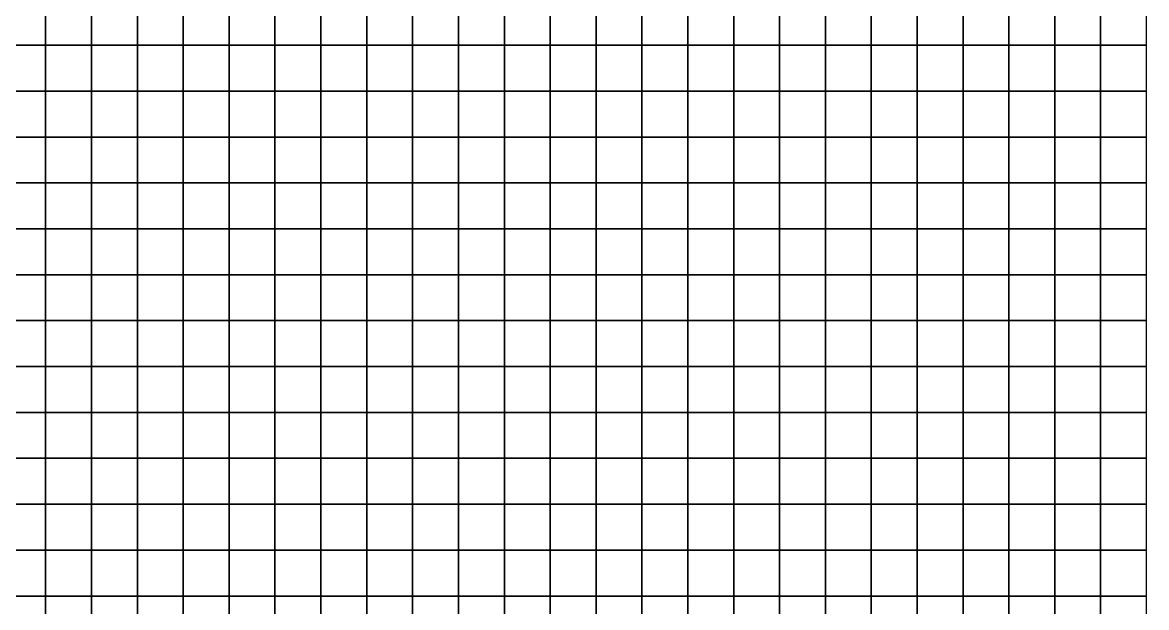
# Model space of a CAD drawing. Extents: x -32000 to 32000, y -32000 to 32000.
# Drawn here: x 16317 to 32000, y 8160 to 16317 of the extents above; entities that cross this region are included whole.
import ezdxf

# ---------------------------------------------------------------- set-up
doc = ezdxf.new("R2010")
doc.units = 0

msp = doc.modelspace()

# ---------------------------------------------------------------- linework, layer by layer
at = {"color": 1}
for points in [[(16000, 16000, 2378.446), (16640, 16000, 2381.646), (16640, 16640, 2380.3206), (16000, 16640, 2377.1206)], [(16640, 16000, 2381.646), (17280, 16000, 2384.8459), (17280, 16640, 2383.5205), (16640, 16640, 2380.3206)], [(17280, 16000, 2384.8459), (17920, 16000, 2388.0459), (17920, 16640, 2386.7205), (17280, 16640, 2383.5205)], [(17920, 16000, 2388.0459), (18559.9961, 16000, 2391.2458), (18559.9961, 16640, 2389.9204), (17920, 16640, 2386.7205)], [(18559.9961, 16000, 2391.2458), (19199.9961, 16000, 2394.4458), (19199.9961, 16640, 2393.1204), (18559.9961, 16640, 2389.9204)], [(19199.9961, 16000, 2394.4458), (19840, 16000, 2397.6458), (19840, 16640, 2420.9236), (19199.9961, 16640, 2393.1204)], [(19840, 16000, 2397.6458), (20480, 16000, 2400.8457), (20480, 16640, 2476.6631), (19840, 16640, 2420.9236)], [(20480, 16000, 2400.8457), (21120, 16000, 2404.0457), (21120, 16640, 2545.2666), (20480, 16640, 2476.6631)], [(21120, 16000, 2404.0457), (21760, 16000, 2407.2456), (21760, 16640, 2613.1587), (21120, 16640, 2545.2666)], [(21760, 16000, 2407.2456), (22399.9961, 16000, 2434.5859), (22399.9961, 16640, 2750.4939), (21760, 16640, 2613.1587)], [(22399.9961, 16000, 2434.5859), (23039.9961, 16000, 2687.6782), (23039.9961, 16640, 3021.8179), (22399.9961, 16640, 2750.4939)], [(23039.9961, 16000, 2687.6782), (23680, 16000, 3068.4719), (23680, 16640, 3250.2461), (23039.9961, 16640, 3021.8179)], [(23680, 16000, 3068.4719), (24320, 16000, 3304.8416), (24320, 16640, 3301.6875), (23680, 16640, 3250.2461)], [(24320, 16000, 3304.8416), (24960, 16000, 3443.811), (24960, 16640, 3372.2129), (24320, 16640, 3301.6875)], [(24960, 16000, 3443.811), (25600, 16000, 3548.001), (25600, 16640, 3451.5754), (24960, 16640, 3372.2129)], [(25600, 16000, 3548.001), (26239.9961, 16000, 3731.1138), (26239.9961, 16640, 3552.2217), (25600, 16640, 3451.5754)], [(26239.9961, 16000, 3731.1138), (26879.9961, 16000, 3784.5237), (26879.9961, 16640, 3549.1821), (26239.9961, 16640, 3552.2217)], [(26879.9961, 16000, 3784.5237), (27520, 16000, 3688.2197), (27520, 16640, 3421.854), (26879.9961, 16640, 3549.1821)], [(27520, 16000, 3688.2197), (28160, 16000, 3911.0183), (28160, 16640, 3596.3923), (27520, 16640, 3421.854)], [(28160, 16000, 3911.0183), (28800, 16000, 4249.1865), (28800, 16640, 3976.9736), (28160, 16640, 3596.3923)], [(28800, 16000, 4249.1865), (29440, 16000, 4440.0957), (29440, 16640, 4312.7393), (28800, 16640, 3976.9736)], [(29440, 16000, 4440.0957), (30079.9961, 16000, 4680.8843), (30079.9961, 16640, 4726.2456), (29440, 16640, 4312.7393)], [(30079.9961, 16000, 4680.8843), (30719.9961, 16000, 4859.1807), (30719.9961, 16640, 5160.0454), (30079.9961, 16640, 4726.2456)], [(30719.9961, 16000, 4859.1807), (31359.9961, 16000, 4778.2349), (31359.9961, 16640, 5326.8599), (30719.9961, 16640, 5160.0454)], [(31359.9961, 16000, 4778.2349), (32000, 16000), (32000, 16640), (31359.9961, 16640, 5326.8599)], [(16000, 15360, 2379.7715), (16640, 15360, 2382.9714), (16640, 16000, 2381.646), (16000, 16000, 2378.446)], [(16640, 15360, 2382.9714), (17280, 15360, 2386.1714), (17280, 16000, 2384.8459), (16640, 16000, 2381.646)], [(17280, 15360, 2386.1714), (17920, 15360, 2389.3713), (17920, 16000, 2388.0459), (17280, 16000, 2384.8459)], [(17920, 15360, 2389.3713), (18559.9961, 15360, 2392.5713), (18559.9961, 16000, 2391.2458), (17920, 16000, 2388.0459)], [(18559.9961, 15360, 2392.5713), (19199.9961, 15360, 2395.7712), (19199.9961, 16000, 2394.4458), (18559.9961, 16000, 2391.2458)], [(19199.9961, 15360, 2395.7712), (19840, 15360, 2398.9712), (19840, 16000, 2397.6458), (19199.9961, 16000, 2394.4458)], [(19840, 15360, 2398.9712), (20480, 15360, 2402.1711), (20480, 16000, 2400.8457), (19840, 16000, 2397.6458)], [(20480, 15360, 2402.1711), (21120, 15360, 2405.3711), (21120, 16000, 2404.0457), (20480, 16000, 2400.8457)], [(21120, 15360, 2405.3711), (21760, 15360, 2408.571), (21760, 16000, 2407.2456), (21120, 16000, 2404.0457)], [(21760, 15360, 2408.571), (22399.9961, 15360, 2411.771), (22399.9961, 16000, 2434.5859), (21760, 16000, 2407.2456)], [(22399.9961, 15360, 2411.771), (23039.9961, 15360, 2594.5962), (23039.9961, 16000, 2687.6782), (22399.9961, 16000, 2434.5859)], [(23039.9961, 15360, 2594.5962), (23680, 15360, 3031.2651), (23680, 16000, 3068.4719), (23039.9961, 16000, 2687.6782)], [(23680, 15360, 3031.2651), (24320, 15360, 3357.2209), (24320, 16000, 3304.8416), (23680, 16000, 3068.4719)], [(24320, 15360, 3357.2209), (24960, 15360, 3491.4661), (24960, 16000, 3443.811), (24320, 16000, 3304.8416)], [(24960, 15360, 3491.4661), (25600, 15360, 3594.8196), (25600, 16000, 3548.001), (24960, 16000, 3443.811)], [(25600, 15360, 3594.8196), (26239.9961, 15360, 3761.5256), (26239.9961, 16000, 3731.1138), (25600, 16000, 3548.001)], [(26239.9961, 15360, 3761.5256), (26879.9961, 15360, 3848.3494), (26879.9961, 16000, 3784.5237), (26239.9961, 16000, 3731.1138)], [(26879.9961, 15360, 3848.3494), (27520, 15360, 3766.2625), (27520, 16000, 3688.2197), (26879.9961, 16000, 3784.5237)], [(27520, 15360, 3766.2625), (28160, 15360, 3830.8303), (28160, 16000, 3911.0183), (27520, 16000, 3688.2197)], [(28160, 15360, 3830.8303), (28800, 15360, 4013.1931), (28800, 16000, 4249.1865), (28160, 16000, 3911.0183)], [(28800, 15360, 4013.1931), (29440, 15360, 4111.9688), (29440, 16000, 4440.0957), (28800, 16000, 4249.1865)], [(29440, 15360, 4111.9688), (30079.9961, 15360, 4279.9487), (30079.9961, 16000, 4680.8843), (29440, 16000, 4440.0957)], [(30079.9961, 15360, 4279.9487), (30719.9961, 15360, 4478.8159), (30719.9961, 16000, 4859.1807), (30079.9961, 16000, 4680.8843)], [(30719.9961, 15360, 4478.8159), (31359.9961, 15360, 4361.4092), (31359.9961, 16000, 4778.2349), (30719.9961, 16000, 4859.1807)], [(31359.9961, 15360, 4361.4092), (32000, 15360), (32000, 16000), (31359.9961, 16000, 4778.2349)], [(16000, 14719.9961, 2381.0969), (16640, 14719.9961, 2384.2969), (16640, 15360, 2382.9714), (16000, 15360, 2379.7715)], [(16640, 14719.9961, 2384.2969), (17280, 14719.9961, 2387.4968), (17280, 15360, 2386.1714), (16640, 15360, 2382.9714)], [(17280, 14719.9961, 2387.4968), (17920, 14719.9961, 2390.6968), (17920, 15360, 2389.3713), (17280, 15360, 2386.1714)], [(17920, 14719.9961, 2390.6968), (18559.9961, 14719.9961, 2393.8967), (18559.9961, 15360, 2392.5713), (17920, 15360, 2389.3713)], [(18559.9961, 14719.9961, 2393.8967), (19199.9961, 14719.9961, 2397.0967), (19199.9961, 15360, 2395.7712), (18559.9961, 15360, 2392.5713)], [(19199.9961, 14719.9961, 2397.0967), (19840, 14719.9961, 2400.2966), (19840, 15360, 2398.9712), (19199.9961, 15360, 2395.7712)], [(19840, 14719.9961, 2400.2966), (20480, 14719.9961, 2403.4966), (20480, 15360, 2402.1711), (19840, 15360, 2398.9712)], [(20480, 14719.9961, 2403.4966), (21120, 14719.9961, 2406.6965), (21120, 15360, 2405.3711), (20480, 15360, 2402.1711)], [(21120, 14719.9961, 2406.6965), (21760, 14719.9961, 2409.8965), (21760, 15360, 2408.571), (21120, 15360, 2405.3711)], [(21760, 14719.9961, 2409.8965), (22399.9961, 14719.9961, 2538.4917), (22399.9961, 15360, 2411.771), (21760, 15360, 2408.571)], [(22399.9961, 14719.9961, 2538.4917), (23039.9961, 14719.9961, 2906.5129), (23039.9961, 15360, 2594.5962), (22399.9961, 15360, 2411.771)], [(23039.9961, 14719.9961, 2906.5129), (23680, 14719.9961, 3401.0125), (23680, 15360, 3031.2651), (23039.9961, 15360, 2594.5962)], [(23680, 14719.9961, 3401.0125), (24320, 14719.9961, 3562.6721), (24320, 15360, 3357.2209), (23680, 15360, 3031.2651)], [(24320, 14719.9961, 3562.6721), (24960, 14719.9961, 3477.5371), (24960, 15360, 3491.4661), (24320, 15360, 3357.2209)], [(24960, 14719.9961, 3477.5371), (25600, 14719.9961, 3545.8457), (25600, 15360, 3594.8196), (24960, 15360, 3491.4661)], [(25600, 14719.9961, 3545.8457), (26239.9961, 14719.9961, 3621.2112), (26239.9961, 15360, 3761.5256), (25600, 15360, 3594.8196)], [(26239.9961, 14719.9961, 3621.2112), (26879.9961, 14719.9961, 3692.2256), (26879.9961, 15360, 3848.3494), (26239.9961, 15360, 3761.5256)], [(26879.9961, 14719.9961, 3692.2256), (27520, 14719.9961, 3693.8293), (27520, 15360, 3766.2625), (26879.9961, 15360, 3848.3494)], [(27520, 14719.9961, 3693.8293), (28160, 14719.9961, 3684.5168), (28160, 15360, 3830.8303), (27520, 15360, 3766.2625)], [(28160, 14719.9961, 3684.5168), (28800, 14719.9961, 3799.4072), (28800, 15360, 4013.1931), (28160, 15360, 3830.8303)], [(28800, 14719.9961, 3799.4072), (29440, 14719.9961, 3775.7312), (29440, 15360, 4111.9688), (28800, 15360, 4013.1931)], [(29440, 14719.9961, 3775.7312), (30079.9961, 14719.9961, 3927.1714), (30079.9961, 15360, 4279.9487), (29440, 15360, 4111.9688)], [(30079.9961, 14719.9961, 3927.1714), (30719.9961, 14719.9961, 4239.1152), (30719.9961, 15360, 4478.8159), (30079.9961, 15360, 4279.9487)], [(30719.9961, 14719.9961, 4239.1152), (31359.9961, 14719.9961, 4173.2813), (31359.9961, 15360, 4361.4092), (30719.9961, 15360, 4478.8159)], [(31359.9961, 14719.9961, 4173.2813), (32000, 14719.9961), (32000, 15360), (31359.9961, 15360, 4361.4092)], [(16000, 14079.9961, 2384.2969), (16640, 14079.9961, 2385.6223), (16640, 14719.9961, 2384.2969), (16000, 14719.9961, 2381.0969)], [(16640, 14079.9961, 2385.6223), (17280, 14079.9961, 2388.8223), (17280, 14719.9961, 2387.4968), (16640, 14719.9961, 2384.2969)], [(17280, 14079.9961, 2388.8223), (17920, 14079.9961, 2392.0222), (17920, 14719.9961, 2390.6968), (17280, 14719.9961, 2387.4968)], [(17920, 14079.9961, 2392.0222), (18559.9961, 14079.9961, 2395.2222), (18559.9961, 14719.9961, 2393.8967), (17920, 14719.9961, 2390.6968)], [(18559.9961, 14079.9961, 2395.2222), (19199.9961, 14079.9961, 2398.4221), (19199.9961, 14719.9961, 2397.0967), (18559.9961, 14719.9961, 2393.8967)], [(19199.9961, 14079.9961, 2398.4221), (19840, 14079.9961, 2401.6221), (19840, 14719.9961, 2400.2966), (19199.9961, 14719.9961, 2397.0967)], [(19840, 14079.9961, 2401.6221), (20480, 14079.9961, 2404.822), (20480, 14719.9961, 2403.4966), (19840, 14719.9961, 2400.2966)], [(20480, 14079.9961, 2404.822), (21120, 14079.9961, 2408.022), (21120, 14719.9961, 2406.6965), (20480, 14719.9961, 2403.4966)], [(21120, 14079.9961, 2408.022), (21760, 14079.9961, 2560.5168), (21760, 14719.9961, 2409.8965), (21120, 14719.9961, 2406.6965)], [(21760, 14079.9961, 2560.5168), (22399.9961, 14079.9961, 2963.7786), (22399.9961, 14719.9961, 2538.4917), (21760, 14719.9961, 2409.8965)], [(22399.9961, 14079.9961, 2963.7786), (23039.9961, 14079.9961, 3331.366), (23039.9961, 14719.9961, 2906.5129), (22399.9961, 14719.9961, 2538.4917)], [(23039.9961, 14079.9961, 3331.366), (23680, 14079.9961, 3448.5581), (23680, 14719.9961, 3401.0125), (23039.9961, 14719.9961, 2906.5129)], [(23680, 14079.9961, 3448.5581), (24320, 14079.9961, 3290.8435), (24320, 14719.9961, 3562.6721), (23680, 14719.9961, 3401.0125)], [(24320, 14079.9961, 3290.8435), (24960, 14079.9961, 3117.2673), (24960, 14719.9961, 3477.5371), (24320, 14719.9961, 3562.6721)], [(24960, 14079.9961, 3117.2673), (25600, 14079.9961, 3193.1035), (25600, 14719.9961, 3545.8457), (24960, 14719.9961, 3477.5371)], [(25600, 14079.9961, 3193.1035), (26239.9961, 14079.9961, 3310.2063), (26239.9961, 14719.9961, 3621.2112), (25600, 14719.9961, 3545.8457)], [(26239.9961, 14079.9961, 3310.2063), (26879.9961, 14079.9961, 3525.3457), (26879.9961, 14719.9961, 3692.2256), (26239.9961, 14719.9961, 3621.2112)], [(26879.9961, 14079.9961, 3525.3457), (27520, 14079.9961, 3671.3528), (27520, 14719.9961, 3693.8293), (26879.9961, 14719.9961, 3692.2256)], [(27520, 14079.9961, 3671.3528), (28160, 14079.9961, 3726.3484), (28160, 14719.9961, 3684.5168), (27520, 14719.9961, 3693.8293)], [(28160, 14079.9961, 3726.3484), (28800, 14079.9961, 3739.9612), (28800, 14719.9961, 3799.4072), (28160, 14719.9961, 3684.5168)], [(28800, 14079.9961, 3739.9612), (29440, 14079.9961, 3543.8137), (29440, 14719.9961, 3775.7312), (28800, 14719.9961, 3799.4072)], [(29440, 14079.9961, 3543.8137), (30079.9961, 14079.9961, 3666.2063), (30079.9961, 14719.9961, 3927.1714), (29440, 14719.9961, 3775.7312)], [(30079.9961, 14079.9961, 3666.2063), (30719.9961, 14079.9961, 3963.2161), (30719.9961, 14719.9961, 4239.1152), (30079.9961, 14719.9961, 3927.1714)], [(30719.9961, 14079.9961, 3963.2161), (31359.9961, 14079.9961, 3876.6479), (31359.9961, 14719.9961, 4173.2813), (30719.9961, 14719.9961, 4239.1152)], [(31359.9961, 14079.9961, 3876.6479), (32000, 14079.9961), (32000, 14719.9961), (31359.9961, 14719.9961, 4173.2813)], [(16000, 13440, 2387.4968), (16640, 13440, 2388.8223), (16640, 14079.9961, 2385.6223), (16000, 14079.9961, 2384.2969)], [(16640, 13440, 2388.8223), (17280, 13440, 2390.1477), (17280, 14079.9961, 2388.8223), (16640, 14079.9961, 2385.6223)], [(17280, 13440, 2390.1477), (17920, 13440, 2393.3477), (17920, 14079.9961, 2392.0222), (17280, 14079.9961, 2388.8223)], [(17920, 13440, 2393.3477), (18559.9961, 13440, 2396.5476), (18559.9961, 14079.9961, 2395.2222), (17920, 14079.9961, 2392.0222)], [(18559.9961, 13440, 2396.5476), (19199.9961, 13440, 2399.7476), (19199.9961, 14079.9961, 2398.4221), (18559.9961, 14079.9961, 2395.2222)], [(19199.9961, 13440, 2399.7476), (19840, 13440, 2402.9475), (19840, 14079.9961, 2401.6221), (19199.9961, 14079.9961, 2398.4221)], [(19840, 13440, 2402.9475), (20480, 13440, 2406.1475), (20480, 14079.9961, 2404.822), (19840, 14079.9961, 2401.6221)], [(20480, 13440, 2406.1475), (21120, 13440, 2502.1113), (21120, 14079.9961, 2408.022), (20480, 14079.9961, 2404.822)], [(21120, 13440, 2502.1113), (21760, 13440, 2901.4683), (21760, 14079.9961, 2560.5168), (21120, 14079.9961, 2408.022)], [(21760, 13440, 2901.4683), (22399.9961, 13440, 3319.041), (22399.9961, 14079.9961, 2963.7786), (21760, 14079.9961, 2560.5168)], [(22399.9961, 13440, 3319.041), (23039.9961, 13440, 3356.5852), (23039.9961, 14079.9961, 3331.366), (22399.9961, 14079.9961, 2963.7786)], [(23039.9961, 13440, 3356.5852), (23680, 13440, 3102.325), (23680, 14079.9961, 3448.5581), (23039.9961, 14079.9961, 3331.366)], [(23680, 13440, 3102.325), (24320, 13440, 2891.1997), (24320, 14079.9961, 3290.8435), (23680, 14079.9961, 3448.5581)], [(24320, 13440, 2891.1997), (24960, 13440, 2842.0588), (24960, 14079.9961, 3117.2673), (24320, 14079.9961, 3290.8435)], [(24960, 13440, 2842.0588), (25600, 13440, 2958.7085), (25600, 14079.9961, 3193.1035), (24960, 14079.9961, 3117.2673)], [(25600, 13440, 2958.7085), (26239.9961, 13440, 3157.0803), (26239.9961, 14079.9961, 3310.2063), (25600, 14079.9961, 3193.1035)], [(26239.9961, 13440, 3157.0803), (26879.9961, 13440, 3307.6279), (26879.9961, 14079.9961, 3525.3457), (26239.9961, 14079.9961, 3310.2063)], [(26879.9961, 13440, 3307.6279), (27520, 13440, 3497.491), (27520, 14079.9961, 3671.3528), (26879.9961, 14079.9961, 3525.3457)], [(27520, 13440, 3497.491), (28160, 13440, 3578.7834), (28160, 14079.9961, 3726.3484), (27520, 14079.9961, 3671.3528)], [(28160, 13440, 3578.7834), (28800, 13440, 3465.4407), (28800, 14079.9961, 3739.9612), (28160, 14079.9961, 3726.3484)], [(28800, 13440, 3465.4407), (29440, 13440, 3353.6023), (29440, 14079.9961, 3543.8137), (28800, 14079.9961, 3739.9612)], [(29440, 13440, 3353.6023), (30079.9961, 13440, 3464.3467), (30079.9961, 14079.9961, 3666.2063), (29440, 14079.9961, 3543.8137)], [(30079.9961, 13440, 3464.3467), (30719.9961, 13440, 3691.7415), (30719.9961, 14079.9961, 3963.2161), (30079.9961, 14079.9961, 3666.2063)], [(30719.9961, 13440, 3691.7415), (31359.9961, 13440, 3537.9287), (31359.9961, 14079.9961, 3876.6479), (30719.9961, 14079.9961, 3963.2161)], [(31359.9961, 13440, 3537.9287), (32000, 13440), (32000, 14079.9961), (31359.9961, 14079.9961, 3876.6479)], [(16000, 12800, 2390.6968), (16640, 12800, 2392.0222), (16640, 13440, 2388.8223), (16000, 13440, 2387.4968)], [(16640, 12800, 2392.0222), (17280, 12800, 2393.3477), (17280, 13440, 2390.1477), (16640, 13440, 2388.8223)], [(17280, 12800, 2393.3477), (17920, 12800, 2394.6729), (17920, 13440, 2393.3477), (17280, 13440, 2390.1477)], [(17920, 12800, 2394.6729), (18559.9961, 12800, 2397.873), (18559.9961, 13440, 2396.5476), (17920, 13440, 2393.3477)], [(18559.9961, 12800, 2397.873), (19199.9961, 12800, 2401.073), (19199.9961, 13440, 2399.7476), (18559.9961, 13440, 2396.5476)], [(19199.9961, 12800, 2401.073), (19840, 12800, 2404.2729), (19840, 13440, 2402.9475), (19199.9961, 13440, 2399.7476)], [(19840, 12800, 2404.2729), (20480, 12800, 2463.8064), (20480, 13440, 2406.1475), (19840, 13440, 2402.9475)], [(20480, 12800, 2463.8064), (21120, 12800, 2823.8691), (21120, 13440, 2502.1113), (20480, 13440, 2406.1475)], [(21120, 12800, 2823.8691), (21760, 12800, 3259.4475), (21760, 13440, 2901.4683), (21120, 13440, 2502.1113)], [(21760, 12800, 3259.4475), (22399.9961, 12800, 3339.4043), (22399.9961, 13440, 3319.041), (21760, 13440, 2901.4683)], [(22399.9961, 12800, 3339.4043), (23039.9961, 12800, 3010.9492), (23039.9961, 13440, 3356.5852), (22399.9961, 13440, 3319.041)], [(23039.9961, 12800, 3010.9492), (23680, 12800, 2751.4956), (23680, 13440, 3102.325), (23039.9961, 13440, 3356.5852)], [(23680, 12800, 2751.4956), (24320, 12800, 2804.0605), (24320, 13440, 2891.1997), (23680, 13440, 3102.325)], [(24320, 12800, 2804.0605), (24960, 12800, 2849.3342), (24960, 13440, 2842.0588), (24320, 13440, 2891.1997)], [(24960, 12800, 2849.3342), (25600, 12800, 2954.3967), (25600, 13440, 2958.7085), (24960, 13440, 2842.0588)], [(25600, 12800, 2954.3967), (26239.9961, 12800, 3158.4275), (26239.9961, 13440, 3157.0803), (25600, 13440, 2958.7085)], [(26239.9961, 12800, 3158.4275), (26879.9961, 12800, 3155.2495), (26879.9961, 13440, 3307.6279), (26239.9961, 13440, 3157.0803)], [(26879.9961, 12800, 3155.2495), (27520, 12800, 3212.0925), (27520, 13440, 3497.491), (26879.9961, 13440, 3307.6279)], [(27520, 12800, 3212.0925), (28160, 12800, 3259.8923), (28160, 13440, 3578.7834), (27520, 13440, 3497.491)], [(28160, 12800, 3259.8923), (28800, 12800, 3232.0142), (28800, 13440, 3465.4407), (28160, 13440, 3578.7834)], [(28800, 12800, 3232.0142), (29440, 12800, 3275.6431), (29440, 13440, 3353.6023), (28800, 13440, 3465.4407)], [(29440, 12800, 3275.6431), (30079.9961, 12800, 3392.9998), (30079.9961, 13440, 3464.3467), (29440, 13440, 3353.6023)], [(30079.9961, 12800, 3392.9998), (30719.9961, 12800, 3529.6321), (30719.9961, 13440, 3691.7415), (30079.9961, 13440, 3464.3467)], [(30719.9961, 12800, 3529.6321), (31359.9961, 12800, 3430.8335), (31359.9961, 13440, 3537.9287), (30719.9961, 13440, 3691.7415)], [(31359.9961, 12800, 3430.8335), (32000, 12800), (32000, 13440), (31359.9961, 13440, 3537.9287)], [(16000, 12160, 2393.8967), (16640, 12160, 2395.2222), (16640, 12800, 2392.0222), (16000, 12800, 2390.6968)], [(16640, 12160, 2395.2222), (17280, 12160, 2396.5476), (17280, 12800, 2393.3477), (16640, 12800, 2392.0222)], [(17280, 12160, 2396.5476), (17920, 12160, 2397.873), (17920, 12800, 2394.6729), (17280, 12800, 2393.3477)], [(17920, 12160, 2397.873), (18559.9961, 12160, 2399.1982), (18559.9961, 12800, 2397.873), (17920, 12800, 2394.6729)], [(18559.9961, 12160, 2399.1982), (19199.9961, 12160, 2402.3982), (19199.9961, 12800, 2401.073), (18559.9961, 12800, 2397.873)], [(19199.9961, 12160, 2402.3982), (19840, 12160, 2456.5449), (19840, 12800, 2404.2729), (19199.9961, 12800, 2401.073)], [(19840, 12160, 2456.5449), (20480, 12160, 2705.8745), (20480, 12800, 2463.8064), (19840, 12800, 2404.2729)], [(20480, 12160, 2705.8745), (21120, 12160, 3113.3606), (21120, 12800, 2823.8691), (20480, 12800, 2463.8064)], [(21120, 12160, 3113.3606), (21760, 12160, 3260.624), (21760, 12800, 3259.4475), (21120, 12800, 2823.8691)], [(21760, 12160, 3260.624), (22399.9961, 12160, 3001.167), (22399.9961, 12800, 3339.4043), (21760, 12800, 3259.4475)], [(22399.9961, 12160, 3001.167), (23039.9961, 12160, 2674.1538), (23039.9961, 12800, 3010.9492), (22399.9961, 12800, 3339.4043)], [(23039.9961, 12160, 2674.1538), (23680, 12160, 2563.5283), (23680, 12800, 2751.4956), (23039.9961, 12800, 3010.9492)], [(23680, 12160, 2563.5283), (24320, 12160, 2669.8323), (24320, 12800, 2804.0605), (23680, 12800, 2751.4956)], [(24320, 12160, 2669.8323), (24960, 12160, 2794.3208), (24960, 12800, 2849.3342), (24320, 12800, 2804.0605)], [(24960, 12160, 2794.3208), (25600, 12160, 2935.2463), (25600, 12800, 2954.3967), (24960, 12800, 2849.3342)], [(25600, 12160, 2935.2463), (26239.9961, 12160, 3142.2258), (26239.9961, 12800, 3158.4275), (25600, 12800, 2954.3967)], [(26239.9961, 12160, 3142.2258), (26879.9961, 12160, 3239.7671), (26879.9961, 12800, 3155.2495), (26239.9961, 12800, 3158.4275)], [(26879.9961, 12160, 3239.7671), (27520, 12160, 3176.6621), (27520, 12800, 3212.0925), (26879.9961, 12800, 3155.2495)], [(27520, 12160, 3176.6621), (28160, 12160, 3137.3413), (28160, 12800, 3259.8923), (27520, 12800, 3212.0925)], [(28160, 12160, 3137.3413), (28800, 12160, 3159.219), (28800, 12800, 3232.0142), (28160, 12800, 3259.8923)], [(28800, 12160, 3159.219), (29440, 12160, 3253.9355), (29440, 12800, 3275.6431), (28800, 12800, 3232.0142)], [(29440, 12160, 3253.9355), (30079.9961, 12160, 3371.4421), (30079.9961, 12800, 3392.9998), (29440, 12800, 3275.6431)], [(30079.9961, 12160, 3371.4421), (30719.9961, 12160, 3458.4839), (30719.9961, 12800, 3529.6321), (30079.9961, 12800, 3392.9998)], [(30719.9961, 12160, 3458.4839), (31359.9961, 12160, 3554.6252), (31359.9961, 12800, 3430.8335), (30719.9961, 12800, 3529.6321)], [(31359.9961, 12160, 3554.6252), (32000, 12160), (32000, 12800), (31359.9961, 12800, 3430.8335)], [(16000, 11520, 2397.0967), (16640, 11520, 2398.4221), (16640, 12160, 2395.2222), (16000, 12160, 2393.8967)], [(16640, 11520, 2398.4221), (17280, 11520, 2399.7476), (17280, 12160, 2396.5476), (16640, 12160, 2395.2222)], [(17280, 11520, 2399.7476), (17920, 11520, 2401.073), (17920, 12160, 2397.873), (17280, 12160, 2396.5476)], [(17920, 11520, 2401.073), (18559.9961, 11520, 2402.3982), (18559.9961, 12160, 2399.1982), (17920, 12160, 2397.873)], [(18559.9961, 11520, 2402.3982), (19199.9961, 11520, 2450.9617), (19199.9961, 12160, 2402.3982), (18559.9961, 12160, 2399.1982)], [(19199.9961, 11520, 2450.9617), (19840, 11520, 2769.8403), (19840, 12160, 2456.5449), (19199.9961, 12160, 2402.3982)], [(19840, 11520, 2769.8403), (20480, 11520, 3053.4609), (20480, 12160, 2705.8745), (19840, 12160, 2456.5449)], [(20480, 11520, 3053.4609), (21120, 11520, 3021.7969), (21120, 12160, 3113.3606), (20480, 12160, 2705.8745)], [(21120, 11520, 3021.7969), (21760, 11520, 2826.0273), (21760, 12160, 3260.624), (21120, 12160, 3113.3606)], [(21760, 11520, 2826.0273), (22399.9961, 11520, 2621.9207), (22399.9961, 12160, 3001.167), (21760, 12160, 3260.624)], [(22399.9961, 11520, 2621.9207), (23039.9961, 11520, 2519.8315), (23039.9961, 12160, 2674.1538), (22399.9961, 12160, 3001.167)], [(23039.9961, 11520, 2519.8315), (23680, 11520, 2505.3804), (23680, 12160, 2563.5283), (23039.9961, 12160, 2674.1538)], [(23680, 11520, 2505.3804), (24320, 11520, 2501.7466), (24320, 12160, 2669.8323), (23680, 12160, 2563.5283)], [(24320, 11520, 2501.7466), (24960, 11520, 2593.0996), (24960, 12160, 2794.3208), (24320, 12160, 2669.8323)], [(24960, 11520, 2593.0996), (25600, 11520, 2763.677), (25600, 12160, 2935.2463), (24960, 12160, 2794.3208)], [(25600, 11520, 2763.677), (26239.9961, 11520, 3011.7158), (26239.9961, 12160, 3142.2258), (25600, 12160, 2935.2463)], [(26239.9961, 11520, 3011.7158), (26879.9961, 11520, 3291.8762), (26879.9961, 12160, 3239.7671), (26239.9961, 12160, 3142.2258)], [(26879.9961, 11520, 3291.8762), (27520, 11520, 3286.1111), (27520, 12160, 3176.6621), (26879.9961, 12160, 3239.7671)], [(27520, 11520, 3286.1111), (28160, 11520, 3146.543), (28160, 12160, 3137.3413), (27520, 12160, 3176.6621)], [(28160, 11520, 3146.543), (28800, 11520, 3132.8159), (28800, 12160, 3159.219), (28160, 12160, 3137.3413)], [(28800, 11520, 3132.8159), (29440, 11520, 3216.9326), (29440, 12160, 3253.9355), (28800, 12160, 3159.219)], [(29440, 11520, 3216.9326), (30079.9961, 11520, 3302.8442), (30079.9961, 12160, 3371.4421), (29440, 12160, 3253.9355)], [(30079.9961, 11520, 3302.8442), (30719.9961, 11520, 3380.4255), (30719.9961, 12160, 3458.4839), (30079.9961, 12160, 3371.4421)], [(30719.9961, 11520, 3380.4255), (31359.9961, 11520, 3391.731), (31359.9961, 12160, 3554.6252), (30719.9961, 12160, 3458.4839)], [(31359.9961, 11520, 3391.731), (32000, 11520), (32000, 12160), (31359.9961, 12160, 3554.6252)], [(16000, 10879.9961, 2464.1104), (16640, 10879.9961, 2401.6221), (16640, 11520, 2398.4221), (16000, 11520, 2397.0967)], [(16640, 10879.9961, 2401.6221), (17280, 10879.9961, 2402.9475), (17280, 11520, 2399.7476), (16640, 11520, 2398.4221)], [(17280, 10879.9961, 2402.9475), (17920, 10879.9961, 2406.9985), (17920, 11520, 2401.073), (17280, 11520, 2399.7476)], [(17920, 10879.9961, 2406.9985), (18559.9961, 10879.9961, 2429.5691), (18559.9961, 11520, 2402.3982), (17920, 11520, 2401.073)], [(18559.9961, 10879.9961, 2429.5691), (19199.9961, 10879.9961, 2630.7168), (19199.9961, 11520, 2450.9617), (18559.9961, 11520, 2402.3982)], [(19199.9961, 10879.9961, 2630.7168), (19840, 10879.9961, 3141.4055), (19840, 11520, 2769.8403), (19199.9961, 11520, 2450.9617)], [(19840, 10879.9961, 3141.4055), (20480, 10879.9961, 3238.8423), (20480, 11520, 3053.4609), (19840, 11520, 2769.8403)], [(20480, 10879.9961, 3238.8423), (21120, 10879.9961, 2800.4468), (21120, 11520, 3021.7969), (20480, 11520, 3053.4609)], [(21120, 10879.9961, 2800.4468), (21760, 10879.9961, 2533.0205), (21760, 11520, 2826.0273), (21120, 11520, 3021.7969)], [(21760, 10879.9961, 2533.0205), (22399.9961, 10879.9961, 2494.4492), (22399.9961, 11520, 2621.9207), (21760, 11520, 2826.0273)], [(22399.9961, 10879.9961, 2494.4492), (23039.9961, 10879.9961, 2488.3135), (23039.9961, 11520, 2519.8315), (22399.9961, 11520, 2621.9207)], [(23039.9961, 10879.9961, 2488.3135), (23680, 10879.9961, 2482.1995), (23680, 11520, 2505.3804), (23039.9961, 11520, 2519.8315)], [(23680, 10879.9961, 2482.1995), (24320, 10879.9961, 2473.3984), (24320, 11520, 2501.7466), (23680, 11520, 2505.3804)], [(24320, 10879.9961, 2473.3984), (24960, 10879.9961, 2480.6431), (24960, 11520, 2593.0996), (24320, 11520, 2501.7466)], [(24960, 10879.9961, 2480.6431), (25600, 10879.9961, 2533.9446), (25600, 11520, 2763.677), (24960, 11520, 2593.0996)], [(25600, 10879.9961, 2533.9446), (26239.9961, 10879.9961, 2712.3872), (26239.9961, 11520, 3011.7158), (25600, 11520, 2763.677)], [(26239.9961, 10879.9961, 2712.3872), (26879.9961, 10879.9961, 3025.0811), (26879.9961, 11520, 3291.8762), (26239.9961, 11520, 3011.7158)], [(26879.9961, 10879.9961, 3025.0811), (27520, 10879.9961, 3280.1953), (27520, 11520, 3286.1111), (26879.9961, 11520, 3291.8762)], [(27520, 10879.9961, 3280.1953), (28160, 10879.9961, 3259.1404), (28160, 11520, 3146.543), (27520, 11520, 3286.1111)], [(28160, 10879.9961, 3259.1404), (28800, 10879.9961, 3140.3125), (28800, 11520, 3132.8159), (28160, 11520, 3146.543)], [(28800, 10879.9961, 3140.3125), (29440, 10879.9961, 3094.8296), (29440, 11520, 3216.9326), (28800, 11520, 3132.8159)], [(29440, 10879.9961, 3094.8296), (30079.9961, 10879.9961, 3059.3789), (30079.9961, 11520, 3302.8442), (29440, 11520, 3216.9326)], [(30079.9961, 10879.9961, 3059.3789), (30719.9961, 10879.9961, 3007.7822), (30719.9961, 11520, 3380.4255), (30079.9961, 11520, 3302.8442)], [(30719.9961, 10879.9961, 3007.7822), (31359.9961, 10879.9961, 2876.0957), (31359.9961, 11520, 3391.731), (30719.9961, 11520, 3380.4255)], [(31359.9961, 10879.9961, 2876.0957), (32000, 10879.9961), (32000, 11520), (31359.9961, 11520, 3391.731)], [(16000, 10239.9961, 2517.7141), (16640, 10239.9961, 2404.822), (16640, 10879.9961, 2401.6221), (16000, 10879.9961, 2464.1104)], [(16640, 10239.9961, 2404.822), (17280, 10239.9961, 2406.1475), (17280, 10879.9961, 2402.9475), (16640, 10879.9961, 2401.6221)], [(17280, 10239.9961, 2406.1475), (17920, 10239.9961, 2510.1843), (17920, 10879.9961, 2406.9985), (17280, 10879.9961, 2402.9475)], [(17920, 10239.9961, 2510.1843), (18559.9961, 10239.9961, 2670.406), (18559.9961, 10879.9961, 2429.5691), (17920, 10879.9961, 2406.9985)], [(18559.9961, 10239.9961, 2670.406), (19199.9961, 10239.9961, 2985.3992), (19199.9961, 10879.9961, 2630.7168), (18559.9961, 10879.9961, 2429.5691)], [(19199.9961, 10239.9961, 2985.3992), (19840, 10239.9961, 3309.8027), (19840, 10879.9961, 3141.4055), (19199.9961, 10879.9961, 2630.7168)], [(19840, 10239.9961, 3309.8027), (20480, 10239.9961, 3120.5056), (20480, 10879.9961, 3238.8423), (19840, 10879.9961, 3141.4055)], [(20480, 10239.9961, 3120.5056), (21120, 10239.9961, 2683.0325), (21120, 10879.9961, 2800.4468), (20480, 10879.9961, 3238.8423)], [(21120, 10239.9961, 2683.0325), (21760, 10239.9961, 2501.3882), (21760, 10879.9961, 2533.0205), (21120, 10879.9961, 2800.4468)], [(21760, 10239.9961, 2501.3882), (22399.9961, 10239.9961, 2484.1406), (22399.9961, 10879.9961, 2494.4492), (21760, 10879.9961, 2533.0205)], [(22399.9961, 10239.9961, 2484.1406), (23039.9961, 10239.9961, 2476.7163), (23039.9961, 10879.9961, 2488.3135), (22399.9961, 10879.9961, 2494.4492)], [(23039.9961, 10239.9961, 2476.7163), (23680, 10239.9961, 2472.8694), (23680, 10879.9961, 2482.1995), (23039.9961, 10879.9961, 2488.3135)], [(23680, 10239.9961, 2472.8694), (24320, 10239.9961, 2467.0579), (24320, 10879.9961, 2473.3984), (23680, 10879.9961, 2482.1995)], [(24320, 10239.9961, 2467.0579), (24960, 10239.9961, 2474.1982), (24960, 10879.9961, 2480.6431), (24320, 10879.9961, 2473.3984)], [(24960, 10239.9961, 2474.1982), (25600, 10239.9961, 2508.5745), (25600, 10879.9961, 2533.9446), (24960, 10879.9961, 2480.6431)], [(25600, 10239.9961, 2508.5745), (26239.9961, 10239.9961, 2532.7231), (26239.9961, 10879.9961, 2712.3872), (25600, 10879.9961, 2533.9446)], [(26239.9961, 10239.9961, 2532.7231), (26879.9961, 10239.9961, 2687.9319), (26879.9961, 10879.9961, 3025.0811), (26239.9961, 10879.9961, 2712.3872)], [(26879.9961, 10239.9961, 2687.9319), (27520, 10239.9961, 3003.6484), (27520, 10879.9961, 3280.1953), (26879.9961, 10879.9961, 3025.0811)], [(27520, 10239.9961, 3003.6484), (28160, 10239.9961, 3103.1465), (28160, 10879.9961, 3259.1404), (27520, 10879.9961, 3280.1953)], [(28160, 10239.9961, 3103.1465), (28800, 10239.9961, 2992.8428), (28800, 10879.9961, 3140.3125), (28160, 10879.9961, 3259.1404)], [(28800, 10239.9961, 2992.8428), (29440, 10239.9961, 2914.0408), (29440, 10879.9961, 3094.8296), (28800, 10879.9961, 3140.3125)], [(29440, 10239.9961, 2914.0408), (30079.9961, 10239.9961, 2767.8982), (30079.9961, 10879.9961, 3059.3789), (29440, 10879.9961, 3094.8296)], [(30079.9961, 10239.9961, 2767.8982), (30719.9961, 10239.9961, 2428.3333), (30719.9961, 10879.9961, 3007.7822), (30079.9961, 10879.9961, 3059.3789)], [(30719.9961, 10239.9961, 2428.3333), (31359.9961, 10239.9961, 2222.6541), (31359.9961, 10879.9961, 2876.0957), (30719.9961, 10879.9961, 3007.7822)], [(31359.9961, 10239.9961, 2222.6541), (32000, 10239.9961), (32000, 10879.9961), (31359.9961, 10879.9961, 2876.0957)], [(16000, 9600, 2612.4504), (16640, 9600, 2408.022), (16640, 10239.9961, 2404.822), (16000, 10239.9961, 2517.7141)], [(16640, 9600, 2408.022), (17280, 9600, 2409.3474), (17280, 10239.9961, 2406.1475), (16640, 10239.9961, 2404.822)], [(17280, 9600, 2409.3474), (17920, 9600, 2542.8513), (17920, 10239.9961, 2510.1843), (17280, 10239.9961, 2406.1475)], [(17920, 9600, 2542.8513), (18559.9961, 9600, 2919.0242), (18559.9961, 10239.9961, 2670.406), (17920, 10239.9961, 2510.1843)], [(18559.9961, 9600, 2919.0242), (19199.9961, 9600, 3316.4111), (19199.9961, 10239.9961, 2985.3992), (18559.9961, 10239.9961, 2670.406)], [(19199.9961, 9600, 3316.4111), (19840, 9600, 3274.6272), (19840, 10239.9961, 3309.8027), (19199.9961, 10239.9961, 2985.3992)], [(19840, 9600, 3274.6272), (20480, 9600, 2849.9229), (20480, 10239.9961, 3120.5056), (19840, 10239.9961, 3309.8027)], [(20480, 9600, 2849.9229), (21120, 9600, 2553.6169), (21120, 10239.9961, 2683.0325), (20480, 10239.9961, 3120.5056)], [(21120, 9600, 2553.6169), (21760, 9600, 2494.6667), (21760, 10239.9961, 2501.3882), (21120, 10239.9961, 2683.0325)], [(21760, 9600, 2494.6667), (22399.9961, 9600, 2483.6897), (22399.9961, 10239.9961, 2484.1406), (21760, 10239.9961, 2501.3882)], [(22399.9961, 9600, 2483.6897), (23039.9961, 9600, 2472.6318), (23039.9961, 10239.9961, 2476.7163), (22399.9961, 10239.9961, 2484.1406)], [(23039.9961, 9600, 2472.6318), (23680, 9600, 2465.3464), (23680, 10239.9961, 2472.8694), (23039.9961, 10239.9961, 2476.7163)], [(23680, 9600, 2465.3464), (24320, 9600, 2461.1917), (24320, 10239.9961, 2467.0579), (23680, 10239.9961, 2472.8694)], [(24320, 9600, 2461.1917), (24960, 9600, 2458.0261), (24960, 10239.9961, 2474.1982), (24320, 10239.9961, 2467.0579)], [(24960, 9600, 2458.0261), (25600, 9600, 2470.5339), (25600, 10239.9961, 2508.5745), (24960, 10239.9961, 2474.1982)], [(25600, 9600, 2470.5339), (26239.9961, 9600, 2485.8721), (26239.9961, 10239.9961, 2532.7231), (25600, 10239.9961, 2508.5745)], [(26239.9961, 9600, 2485.8721), (26879.9961, 9600, 2501.8374), (26879.9961, 10239.9961, 2687.9319), (26239.9961, 10239.9961, 2532.7231)], [(26879.9961, 9600, 2501.8374), (27520, 9600, 2583.6282), (27520, 10239.9961, 3003.6484), (26879.9961, 10239.9961, 2687.9319)], [(27520, 9600, 2583.6282), (28160, 9600, 2708.4285), (28160, 10239.9961, 3103.1465), (27520, 10239.9961, 3003.6484)], [(28160, 9600, 2708.4285), (28800, 9600, 2788.9231), (28800, 10239.9961, 2992.8428), (28160, 10239.9961, 3103.1465)], [(28800, 9600, 2788.9231), (29440, 9600, 2677.699), (29440, 10239.9961, 2914.0408), (28800, 10239.9961, 2992.8428)], [(29440, 9600, 2677.699), (30079.9961, 9600, 2417.9282), (30079.9961, 10239.9961, 2767.8982), (29440, 10239.9961, 2914.0408)], [(30079.9961, 9600, 2417.9282), (30719.9961, 9600, 1965.5808), (30719.9961, 10239.9961, 2428.3333), (30079.9961, 10239.9961, 2767.8982)], [(30719.9961, 9600, 1965.5808), (31359.9961, 9600, 1590.7996), (31359.9961, 10239.9961, 2222.6541), (30719.9961, 10239.9961, 2428.3333)], [(31359.9961, 9600, 1590.7996), (32000, 9600), (32000, 10239.9961), (31359.9961, 10239.9961, 2222.6541)], [(16000, 8960, 2705.3494), (16640, 8960, 2424.6348), (16640, 9600, 2408.022), (16000, 9600, 2612.4504)], [(16640, 8960, 2424.6348), (17280, 8960, 2464.7576), (17280, 9600, 2409.3474), (16640, 9600, 2408.022)], [(17280, 8960, 2464.7576), (17920, 8960, 2641.6692), (17920, 9600, 2542.8513), (17280, 9600, 2409.3474)], [(17920, 8960, 2641.6692), (18559.9961, 8960, 3174.2515), (18559.9961, 9600, 2919.0242), (17920, 9600, 2542.8513)], [(18559.9961, 8960, 3174.2515), (19199.9961, 8960, 3563.9797), (19199.9961, 9600, 3316.4111), (18559.9961, 9600, 2919.0242)], [(19199.9961, 8960, 3563.9797), (19840, 8960, 3273.1438), (19840, 9600, 3274.6272), (19199.9961, 9600, 3316.4111)], [(19840, 8960, 3273.1438), (20480, 8960, 2734.2271), (20480, 9600, 2849.9229), (19840, 9600, 3274.6272)], [(20480, 8960, 2734.2271), (21120, 8960, 2489.387), (21120, 9600, 2553.6169), (20480, 9600, 2849.9229)], [(21120, 8960, 2489.387), (21760, 8960, 2479.8125), (21760, 9600, 2494.6667), (21120, 9600, 2553.6169)], [(21760, 8960, 2479.8125), (22399.9961, 8960, 2469.4419), (22399.9961, 9600, 2483.6897), (21760, 9600, 2494.6667)], [(22399.9961, 8960, 2469.4419), (23039.9961, 8960, 2455.8833), (23039.9961, 9600, 2472.6318), (22399.9961, 9600, 2483.6897)], [(23039.9961, 8960, 2455.8833), (23680, 8960, 2442.6614), (23680, 9600, 2465.3464), (23039.9961, 9600, 2472.6318)], [(23680, 8960, 2442.6614), (24320, 8960, 2433.4302), (24320, 9600, 2461.1917), (23680, 9600, 2465.3464)], [(24320, 8960, 2433.4302), (24960, 8960, 2426.5515), (24960, 9600, 2458.0261), (24320, 9600, 2461.1917)], [(24960, 8960, 2426.5515), (25600, 8960, 2414.8315), (25600, 9600, 2470.5339), (24960, 9600, 2458.0261)], [(25600, 8960, 2414.8315), (26239.9961, 8960, 2406.3564), (26239.9961, 9600, 2485.8721), (25600, 9600, 2470.5339)], [(26239.9961, 8960, 2406.3564), (26879.9961, 8960, 2396.6858), (26879.9961, 9600, 2501.8374), (26239.9961, 9600, 2485.8721)], [(26879.9961, 8960, 2396.6858), (27520, 8960, 2386.9028), (27520, 9600, 2583.6282), (26879.9961, 9600, 2501.8374)], [(27520, 8960, 2386.9028), (28160, 8960, 2466.5876), (28160, 9600, 2708.4285), (27520, 9600, 2583.6282)], [(28160, 8960, 2466.5876), (28800, 8960, 2577.0667), (28800, 9600, 2788.9231), (28160, 9600, 2708.4285)], [(28800, 8960, 2577.0667), (29440, 8960, 2344.2341), (29440, 9600, 2677.699), (28800, 9600, 2788.9231)], [(29440, 8960, 2344.2341), (30079.9961, 8960, 2081.4153), (30079.9961, 9600, 2417.9282), (29440, 9600, 2677.699)], [(30079.9961, 8960, 2081.4153), (30719.9961, 8960, 1649.4141), (30719.9961, 9600, 1965.5808), (30079.9961, 9600, 2417.9282)], [(30719.9961, 8960, 1649.4141), (31359.9961, 8960, 1086.0048), (31359.9961, 9600, 1590.7996), (30719.9961, 9600, 1965.5808)], [(31359.9961, 8960, 1086.0048), (32000, 8960), (32000, 9600), (31359.9961, 9600, 1590.7996)], [(16000, 8320, 2800.2703), (16640, 8320, 2505.9417), (16640, 8960, 2424.6348), (16000, 8960, 2705.3494)], [(16640, 8320, 2505.9417), (17280, 8320, 2674.0786), (17280, 8960, 2464.7576), (16640, 8960, 2424.6348)], [(17280, 8320, 2674.0786), (17920, 8320, 2942.8486), (17920, 8960, 2641.6692), (17280, 8960, 2464.7576)], [(17920, 8320, 2942.8486), (18559.9961, 8320, 3492.8311), (18559.9961, 8960, 3174.2515), (17920, 8960, 2641.6692)], [(18559.9961, 8320, 3492.8311), (19199.9961, 8320, 3771.1082), (19199.9961, 8960, 3563.9797), (18559.9961, 8960, 3174.2515)], [(19199.9961, 8320, 3771.1082), (19840, 8320, 3321.3596), (19840, 8960, 3273.1438), (19199.9961, 8960, 3563.9797)], [(19840, 8320, 3321.3596), (20480, 8320, 2767.0532), (20480, 8960, 2734.2271), (19840, 8960, 3273.1438)], [(20480, 8320, 2767.0532), (21120, 8320, 2529.574), (21120, 8960, 2489.387), (20480, 8960, 2734.2271)], [(21120, 8320, 2529.574), (21760, 8320, 2479.6438), (21760, 8960, 2479.8125), (21120, 8960, 2489.387)], [(21760, 8320, 2479.6438), (22399.9961, 8320, 2449.3975), (22399.9961, 8960, 2469.4419), (21760, 8960, 2479.8125)], [(22399.9961, 8320, 2449.3975), (23039.9961, 8320, 2443.6008), (23039.9961, 8960, 2455.8833), (22399.9961, 8960, 2469.4419)], [(23039.9961, 8320, 2443.6008), (23680, 8320, 2433.7695), (23680, 8960, 2442.6614), (23039.9961, 8960, 2455.8833)], [(23680, 8320, 2433.7695), (24320, 8320, 2423.9792), (24320, 8960, 2433.4302), (23680, 8960, 2442.6614)], [(24320, 8320, 2423.9792), (24960, 8320, 2414.8928), (24960, 8960, 2426.5515), (24320, 8960, 2433.4302)], [(24960, 8320, 2414.8928), (25600, 8320, 2402.8506), (25600, 8960, 2414.8315), (24960, 8960, 2426.5515)], [(25600, 8320, 2402.8506), (26239.9961, 8320, 2387.8308), (26239.9961, 8960, 2406.3564), (25600, 8960, 2414.8315)], [(26239.9961, 8320, 2387.8308), (26879.9961, 8320, 2379.2102), (26879.9961, 8960, 2396.6858), (26239.9961, 8960, 2406.3564)], [(26879.9961, 8320, 2379.2102), (27520, 8320, 2373.6824), (27520, 8960, 2386.9028), (26879.9961, 8960, 2396.6858)], [(27520, 8320, 2373.6824), (28160, 8320, 2370.4824), (28160, 8960, 2466.5876), (27520, 8960, 2386.9028)], [(28160, 8320, 2370.4824), (28800, 8320, 2367.2825), (28800, 8960, 2577.0667), (28160, 8960, 2466.5876)], [(28800, 8320, 2367.2825), (29440, 8320, 2089.7085), (29440, 8960, 2344.2341), (28800, 8960, 2577.0667)], [(29440, 8320, 2089.7085), (30079.9961, 8320, 1858.1393), (30079.9961, 8960, 2081.4153), (29440, 8960, 2344.2341)], [(30079.9961, 8320, 1858.1393), (30719.9961, 8320, 1454.7866), (30719.9961, 8960, 1649.4141), (30079.9961, 8960, 2081.4153)], [(30719.9961, 8320, 1454.7866), (31359.9961, 8320, 912.7002), (31359.9961, 8960, 1086.0048), (30719.9961, 8960, 1649.4141)], [(31359.9961, 8320, 912.7002), (32000, 8320), (32000, 8960), (31359.9961, 8960, 1086.0048)], [(16000, 7680, 3093.4929), (16640, 7680, 2889.9832), (16640, 8320, 2505.9417), (16000, 8320, 2800.2703)], [(16640, 7680, 2889.9832), (17280, 7680, 3059.7493), (17280, 8320, 2674.0786), (16640, 8320, 2505.9417)], [(17280, 7680, 3059.7493), (17920, 7680, 3269.8997), (17920, 8320, 2942.8486), (17280, 8320, 2674.0786)], [(17920, 7680, 3269.8997), (18559.9961, 7680, 3678.865), (18559.9961, 8320, 3492.8311), (17920, 8320, 2942.8486)], [(18559.9961, 7680, 3678.865), (19199.9961, 7680, 3844.0056), (19199.9961, 8320, 3771.1082), (18559.9961, 8320, 3492.8311)], [(19199.9961, 7680, 3844.0056), (19840, 7680, 3433.916), (19840, 8320, 3321.3596), (19199.9961, 8320, 3771.1082)], [(19840, 7680, 3433.916), (20480, 7680, 2973.2539), (20480, 8320, 2767.0532), (19840, 8320, 3321.3596)], [(20480, 7680, 2973.2539), (21120, 7680, 2612.6199), (21120, 8320, 2529.574), (20480, 8320, 2767.0532)], [(21120, 7680, 2612.6199), (21760, 7680, 2543.7842), (21760, 8320, 2479.6438), (21120, 8320, 2529.574)], [(21760, 7680, 2543.7842), (22399.9961, 7680, 2499.4197), (22399.9961, 8320, 2449.3975), (21760, 8320, 2479.6438)], [(22399.9961, 7680, 2499.4197), (23039.9961, 7680, 2487.6443), (23039.9961, 8320, 2443.6008), (22399.9961, 8320, 2449.3975)], [(23039.9961, 7680, 2487.6443), (23680, 7680, 2480.4419), (23680, 8320, 2433.7695), (23039.9961, 8320, 2443.6008)], [(23680, 7680, 2480.4419), (24320, 7680, 2464.709), (24320, 8320, 2423.9792), (23680, 8320, 2433.7695)], [(24320, 7680, 2464.709), (24960, 7680, 2455.1736), (24960, 8320, 2414.8928), (24320, 8320, 2423.9792)], [(24960, 7680, 2455.1736), (25600, 7680, 2446.0779), (25600, 8320, 2402.8506), (24960, 8320, 2414.8928)], [(25600, 7680, 2446.0779), (26239.9961, 7680, 2438.7766), (26239.9961, 8320, 2387.8308), (25600, 8320, 2402.8506)], [(26239.9961, 7680, 2438.7766), (26879.9961, 7680, 2428.677), (26879.9961, 8320, 2379.2102), (26239.9961, 8320, 2387.8308)], [(26879.9961, 7680, 2428.677), (27520, 7680, 2414.4583), (27520, 8320, 2373.6824), (26879.9961, 8320, 2379.2102)], [(27520, 7680, 2414.4583), (28160, 7680, 2470.915), (28160, 8320, 2370.4824), (27520, 8320, 2373.6824)], [(28160, 7680, 2470.915), (28800, 7680, 2427.5305), (28800, 8320, 2367.2825), (28160, 8320, 2370.4824)], [(28800, 7680, 2427.5305), (29440, 7680, 2093.0466), (29440, 8320, 2089.7085), (28800, 8320, 2367.2825)], [(29440, 7680, 2093.0466), (30079.9961, 7680, 1810.8107), (30079.9961, 8320, 1858.1393), (29440, 8320, 2089.7085)], [(30079.9961, 7680, 1810.8107), (30719.9961, 7680, 1415.3365), (30719.9961, 8320, 1454.7866), (30079.9961, 8320, 1858.1393)], [(30719.9961, 7680, 1415.3365), (31359.9961, 7680, 927.0925), (31359.9961, 8320, 912.7002), (30719.9961, 8320, 1454.7866)], [(31359.9961, 7680, 927.0925), (32000, 7680), (32000, 8320), (31359.9961, 8320, 912.7002)]]:
    msp.add_3dface(points, dxfattribs=at)

doc.saveas('drawing.dxf')
